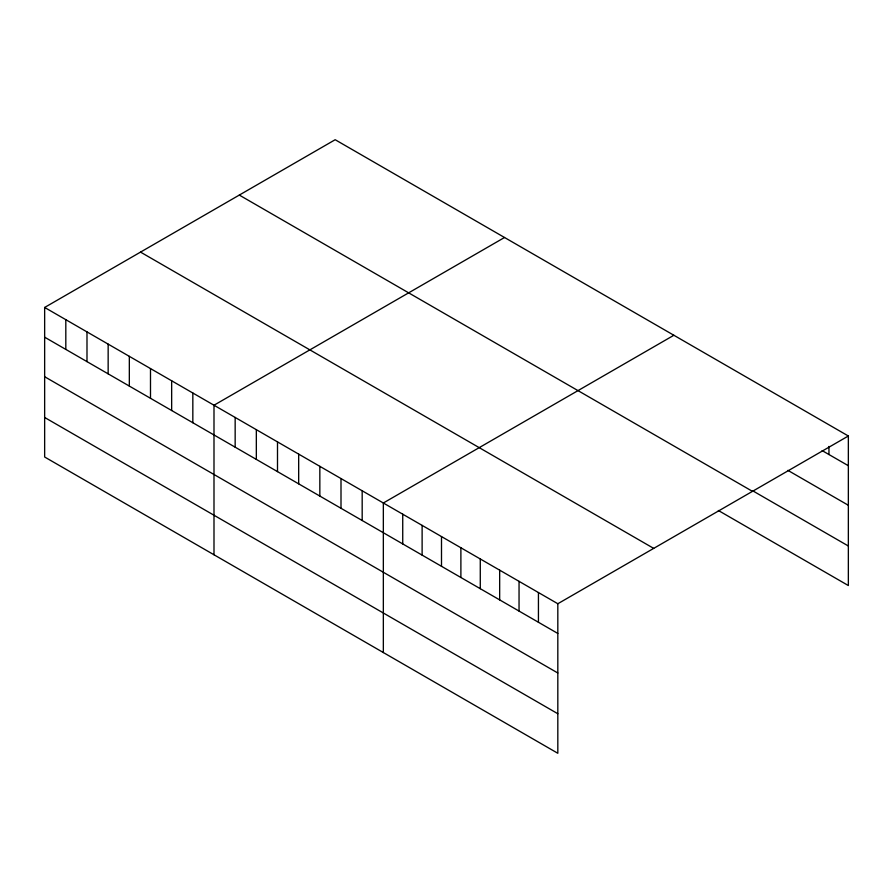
<?xml version="1.0" encoding="UTF-8"?>
<svg xmlns="http://www.w3.org/2000/svg" width="893" height="893" viewBox="0 0 893 893"><rect width="100%" height="100%" fill="white"/><g stroke="black" fill="none" stroke-linecap="round" stroke-linejoin="round"><path stroke-width="1.34" d="M44.65 307.46L557.824 603.735L557.824 753.279L44.65 457.004L44.65 307.46L335.176 139.721L848.35 435.996L848.35 585.54L718.352 510.483M504.523 237.493L213.996 405.232L213.996 554.776M673.869 335.266L383.343 502.993L383.343 652.549M557.824 603.735L848.35 435.996M822.118 450.585L848.35 465.722M787.905 470.365L848.35 505.271M752.553 490.704L848.35 546.003M239.302 195.076L752.475 491.351M140.525 252.105L653.698 548.38M44.65 337.186L557.824 633.461M44.65 376.723L557.824 672.998M44.65 417.466L557.824 713.741M828.961 446.422L828.961 454.537M538.434 592.539L538.434 622.265M519.045 581.343L519.045 611.08M499.667 570.158L499.667 599.884M480.278 558.962L480.278 588.688M460.888 547.766L460.888 577.492M441.499 536.581L441.499 566.307M422.121 525.385L422.121 555.111M402.732 514.189L402.732 543.915M362.178 490.782L362.178 520.507M341.003 478.559L341.003 508.284M319.839 466.336L319.839 496.061M298.675 454.113L298.675 483.839M277.5 441.89L277.5 471.616M256.336 429.667L256.336 459.393M235.16 417.444L235.16 447.181M192.832 393.009L192.832 422.735M171.657 380.786L171.657 410.512M150.493 368.563L150.493 398.289M129.329 356.34L129.329 386.066M108.153 344.118L108.153 373.843M86.989 331.895L86.989 361.62M65.814 319.672L65.814 349.409"/></g></svg>
